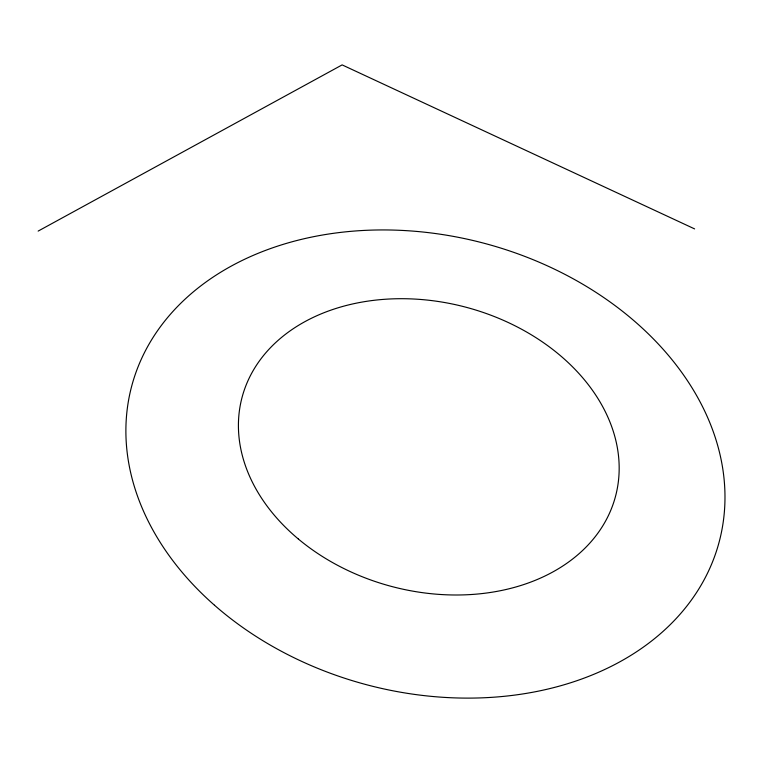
<?xml version="1.0" encoding="UTF-8"?>
<svg xmlns="http://www.w3.org/2000/svg" width="763" height="763" viewBox="0 0 763 763"><rect width="100%" height="100%" fill="white"/><g stroke="black" fill="none" stroke-linecap="round" stroke-linejoin="round"><path stroke-width="1.14" d="M38.15 231.094L342.129 64.893L694.607 228.9M214.498 605.231A303.884 228.414 14.8 0 0 715.084 555.121A303.884 228.414 14.8 0 0 346.726 231.733A303.884 228.414 14.8 0 0 214.498 605.231M298.362 539.021A193.163 144.474 14.8 0 0 614.129 501.119A193.163 144.474 14.8 0 0 373.937 300.317A193.163 144.474 14.8 0 0 298.362 539.021"/></g></svg>
